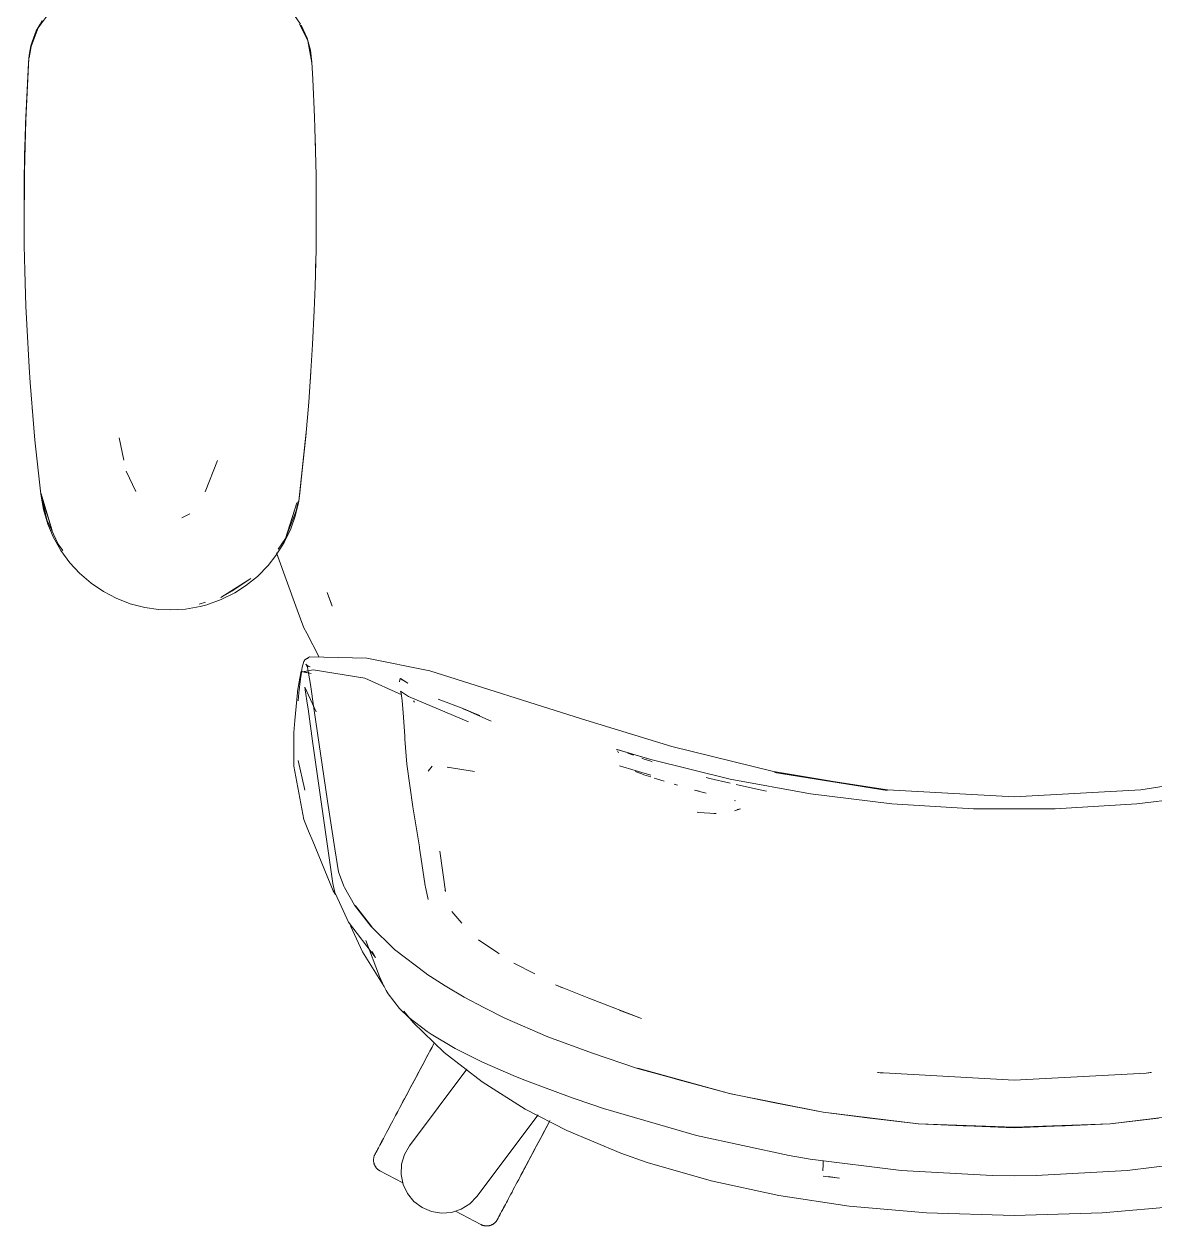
# Model space of a CAD drawing. Header units: millimetres. Extents: x 155927 to 317870, y -36033 to 97293.
# Drawn here: x 222678.1 to 223053.3, y 16368 to 16766.6 of the extents above; entities that cross this region are included whole.
import ezdxf

# ---------------------------------------------------------------- set-up
doc = ezdxf.new("R2010")
doc.units = ezdxf.units.MM
doc.header["$MEASUREMENT"] = 0
doc.layers.add('G-IMPT', color=8, linetype='CONTINUOUS', lineweight=9)
doc.layers.add('I-FURN', color=8, linetype='CONTINUOUS', lineweight=9)

msp = doc.modelspace()

# ---------------------------------------------------------------- linework, layer by layer
at = {"layer": 'G-IMPT'}
for p, q in [((222683.76, 16766.6), (222687.04, 16771.01)), ((222682.2, 16764.36), (222683.48, 16766.6)), ((222682.87, 16765.39), (222683.76, 16766.6)), ((222683.48, 16766.6), (222684.16, 16767.79)), ((222769.83, 16766.6), (222767.87, 16769.45)), ((222770.16, 16765.33), (222769.53, 16766.6)), ((222770.08, 16766.23), (222772.06, 16761.91)), ((222680.46, 16759.19), (222682.87, 16765.39)), ((222682.2, 16764.36), (222680.81, 16760.72)), ((222770.16, 16765.33), (222772.26, 16761.07)), ((222773.13, 16757.95), (222772.06, 16761.91)), ((222680.46, 16759.19), (222679.87, 16755.34)), ((222680.44, 16759.37), (222680, 16756.97)), ((222680.44, 16759.37), (222680.81, 16760.72)), ((222772.26, 16761.07), (222773.63, 16753.72)), ((222773.63, 16753.95), (222773.13, 16757.95)), ((222678.65, 16733.54), (222679.74, 16755.33)), ((222678.65, 16733.54), (222679.63, 16753.72)), ((222678.69, 16734.75), (222679.74, 16755.33)), ((222679.55, 16751.49), (222679.63, 16753.72)), ((222679.74, 16755.33), (222679.63, 16753.72)), ((222679.74, 16755.33), (222680, 16756.97)), ((222773.91, 16748.28), (222773.63, 16753.95)), ((222773.91, 16748.28), (222774.53, 16735.72)), ((222678.19, 16713.36), (222678.69, 16734.75)), ((222678.35, 16723.19), (222678.69, 16734.75)), ((222678.69, 16734.75), (222678.65, 16733.54)), ((222774.65, 16732.18), (222774.53, 16735.72)), ((222678.19, 16713.36), (222678.65, 16733.54)), ((222775.03, 16716.51), (222774.65, 16732.18)), ((222774.71, 16728.78), (222774.85, 16725.45)), ((222678.35, 16723.19), (222678.15, 16703.97)), ((222678.19, 16713.36), (222678.35, 16723.19)), ((222678.24, 16693.17), (222678.35, 16723.19)), ((222774.85, 16723.23), (222774.85, 16725.45)), ((222678.21, 16715.39), (222678.28, 16717.3)), ((222678.23, 16712.87), (222678.21, 16715.39)), ((222775.03, 16716.51), (222775.08, 16712)), ((222678.24, 16693.17), (222678.19, 16713.36)), ((222775.08, 16712), (222775.07, 16697.28)), ((222678.24, 16693.17), (222678.15, 16703.97)), ((222775, 16691.81), (222775.07, 16697.28)), ((222678.24, 16693.17), (222678.4, 16684.75)), ((222775, 16691.81), (222774.71, 16679.5)), ((222774.87, 16685.03), (222774.87, 16687.11)), ((222678.79, 16672.99), (222678.4, 16684.75)), ((222774.79, 16683.38), (222774.87, 16685.03)), ((222678.54, 16679.81), (222678.53, 16681.31)), ((222678.65, 16677.88), (222678.54, 16679.81)), ((222774.41, 16671.63), (222774.71, 16679.5)), ((222678.79, 16672.99), (222679.04, 16666.97)), ((222774.41, 16671.63), (222773.87, 16660.32)), ((222679.85, 16652.83), (222679.04, 16666.97)), ((222773.31, 16651.45), (222773.87, 16660.32)), ((222680.18, 16647.74), (222679.85, 16652.83)), ((222773.31, 16651.45), (222772.58, 16641.16)), ((222773.18, 16649.41), (222773.27, 16651.31)), ((222680.18, 16647.74), (222681.43, 16632.69)), ((222773.18, 16649.41), (222773.04, 16647.99)), ((222680.83, 16639.56), (222681, 16637.88)), ((222771.6, 16629.76), (222772.58, 16641.16)), ((222681.43, 16632.69), (222681.77, 16628.56)), ((222769.25, 16608.33), (222771.7, 16631.28)), ((222771.7, 16631.28), (222769.58, 16611.14)), ((222681.77, 16628.56), (222683.68, 16610.63)), ((222709.65, 16629.35), (222711.22, 16621.91)), ((222769.25, 16608.33), (222771.6, 16629.76)), ((222715.25, 16611.51), (222711.98, 16618.3)), ((222742.35, 16621.85), (222738.2, 16611.42)), ((222683.68, 16611.14), (222687.51, 16598.68)), ((222683.68, 16611.14), (222684.6, 16607.83)), ((222683.68, 16610.63), (222684.57, 16605.59)), ((222685.72, 16602.17), (222683.81, 16610.58)), ((222769.25, 16608.33), (222769.58, 16611.14)), ((222687.51, 16598.68), (222684.6, 16607.83)), ((222764.85, 16595.98), (222768.66, 16607.83)), ((222765.75, 16598.68), (222768.66, 16607.83)), ((222769.25, 16608.33), (222768.09, 16603.37)), ((222769.03, 16608.25), (222768.45, 16605.2)), ((222686.04, 16600.72), (222684.57, 16605.59)), ((222730.46, 16602.88), (222732.68, 16603.9)), ((222732.68, 16603.9), (222733.13, 16604.19)), ((222768.45, 16605.2), (222764.85, 16595.98)), ((222766.64, 16599.23), (222768.09, 16603.37)), ((222685.72, 16602.17), (222689.46, 16594.11)), ((222687.85, 16596.49), (222686.04, 16600.72)), ((222764.45, 16594.65), (222766.64, 16599.23)), ((222764.85, 16595.98), (222765.75, 16598.68)), ((222687.85, 16596.49), (222690.36, 16592.04)), ((222764.45, 16594.65), (222761.72, 16590.33)), ((222764.85, 16595.98), (222762.42, 16592.4)), ((222691.05, 16592), (222689.46, 16594.11)), ((222693.36, 16587.96), (222690.36, 16592.04)), ((222759.1, 16587.02), (222761.72, 16590.33)), ((222761.84, 16591.22), (222768.79, 16572.28)), ((222693.36, 16587.96), (222696.52, 16584.52)), ((222755.55, 16583.41), (222759.1, 16587.02)), ((222700.36, 16581.2), (222696.52, 16584.52)), ((222743.42, 16576.36), (222753.37, 16582.69)), ((222747.1, 16578.53), (222753.37, 16582.69)), ((222755.55, 16583.41), (222751.58, 16580.23)), ((222704.53, 16578.37), (222700.36, 16581.2)), ((222704.53, 16578.37), (222708.69, 16576.18)), ((222743.42, 16576.36), (222747.1, 16578.53)), ((222748.03, 16577.96), (222751.58, 16580.23)), ((222708.69, 16576.18), (222713.4, 16574.35)), ((222718.27, 16573.09), (222713.4, 16574.35)), ((222738.31, 16574.81), (222736.28, 16574.19)), ((222743.52, 16575.72), (222738.75, 16574.01)), ((222743.52, 16575.72), (222748.03, 16577.96)), ((222780.38, 16573.59), (222778.75, 16578.05)), ((222778.75, 16578.05), (222780.12, 16574.17)), ((222718.27, 16573.09), (222722.78, 16572.44)), ((222726.63, 16572.27), (222722.78, 16572.44)), ((222726.63, 16572.27), (222731.67, 16572.56)), ((222731.67, 16572.56), (222736.62, 16573.44)), ((222736.62, 16573.44), (222738.75, 16574.01)), ((222768.79, 16572.28), (222770.98, 16566.31)), ((222780.38, 16573.59), (222780.12, 16574.17)), ((222771.9, 16564.55), (222770.98, 16566.31)), ((222776.04, 16556.65), (222771.9, 16564.55)), ((222771, 16555.19), (222770.45, 16553.33)), ((222771, 16555.19), (222771.32, 16555.73)), ((222771.32, 16555.73), (222771.82, 16556.11)), ((222772.86, 16556.71), (222771.82, 16556.11)), ((222772.44, 16556.23), (222771.82, 16556.11)), ((222771.82, 16556.11), (222771.89, 16556.13)), ((222772.44, 16556.23), (222771.89, 16556.13)), ((222791.84, 16556.33), (222772.86, 16556.71)), ((222791.84, 16556.33), (222812.8, 16552.13)), ((222769.66, 16549.64), (222770.1, 16551.96)), ((222769.92, 16550.05), (222770.45, 16553.33)), ((222773.38, 16551.24), (222770.1, 16551.96)), ((222770.51, 16551.73), (222774.09, 16552.41)), ((222773.38, 16551.24), (222770.51, 16551.73)), ((222772.04, 16553.84), (222771.65, 16554.34)), ((222772.21, 16553.25), (222771.65, 16554.34)), ((222772.21, 16553.25), (222772.04, 16553.87)), ((222772.04, 16553.87), (222773.15, 16547.6)), ((222772.04, 16553.84), (222772.59, 16553.52)), ((222773.08, 16553.44), (222772.59, 16553.52)), ((222791.14, 16549.7), (222774.09, 16552.41)), ((222863.04, 16536.14), (222812.8, 16552.13)), ((222768.85, 16545.39), (222769.66, 16549.64)), ((222769.84, 16549.44), (222769.32, 16544.75)), ((222769.92, 16550.05), (222769.84, 16549.44)), ((222771.24, 16546.63), (222775.1, 16538.5)), ((222771.24, 16546.63), (222771.38, 16545.76)), ((222773.15, 16547.6), (222774.26, 16539.75)), ((222791.14, 16549.7), (222803.49, 16544.09)), ((222802.65, 16548.46), (222802.67, 16548.62)), ((222802.67, 16548.62), (222802.95, 16549.49)), ((222802.97, 16549.56), (222802.95, 16549.49)), ((222805.43, 16547.97), (222802.95, 16549.49)), ((222802.95, 16549.49), (222805.42, 16548.01)), ((222802.97, 16549.56), (222805.43, 16547.97)), ((222768.81, 16544.92), (222768, 16535.6)), ((222768.81, 16544.92), (222768.85, 16545.39)), ((222769.32, 16544.75), (222769.11, 16542.16)), ((222772.22, 16540.74), (222771.38, 16545.76)), ((222803.26, 16544.63), (222802.97, 16545.35)), ((222802.97, 16545.35), (222805.64, 16543.59)), ((222803.26, 16544.63), (222803.26, 16544.62)), ((222803.56, 16542.24), (222803.26, 16544.62)), ((222805.64, 16543.59), (222825.62, 16535.16)), ((222823.98, 16539.45), (222815.51, 16542.71)), ((222772.22, 16540.74), (222772.43, 16539.44)), ((222773.87, 16528.78), (222772.43, 16539.44)), ((222774.26, 16539.75), (222778.82, 16508.87)), ((222803.56, 16542.24), (222803.57, 16542.16)), ((222803.86, 16538.28), (222803.57, 16542.16)), ((222807.36, 16542.14), (222807.63, 16541.7)), ((222828.88, 16537.44), (222823.78, 16539.46)), ((222823.78, 16539.46), (222829.33, 16537.26)), ((222823.98, 16539.45), (222828.88, 16537.44)), ((222826.36, 16538.43), (222833.07, 16535.38)), ((222768, 16535.6), (222767.66, 16531.64)), ((222804.42, 16530.42), (222803.86, 16538.28)), ((222893.01, 16526.96), (222863.04, 16536.14)), ((222767.66, 16527.47), (222767.66, 16531.64)), ((222767.69, 16520.5), (222767.66, 16527.47)), ((222773.87, 16528.78), (222780.55, 16481.57)), ((222804.49, 16529.44), (222804.42, 16530.42)), ((222805.11, 16521.19), (222804.49, 16529.44)), ((222893.01, 16526.96), (222926.7, 16518.65)), ((222874.84, 16526), (222874.6, 16525.87)), ((222886.06, 16522.73), (222874.84, 16526)), ((222875.38, 16524.91), (222874.99, 16525.52)), ((222875.38, 16524.91), (222875.23, 16525.12)), ((222886.06, 16522.73), (222875.24, 16525.85)), ((222875.53, 16525.79), (222875.24, 16525.85)), ((222886.06, 16522.73), (222875.53, 16525.79)), ((222879.31, 16524.46), (222878.24, 16524.86)), ((222880.28, 16524.11), (222879.31, 16524.46)), ((222883.03, 16523.12), (222883.84, 16522.84)), ((222886.06, 16522.1), (222883.84, 16522.84)), ((222912.38, 16516.18), (222886.06, 16522.73)), ((222767.69, 16520.5), (222770.93, 16502.81)), ((222769.1, 16522.37), (222771.14, 16513.06)), ((222805.11, 16521.19), (222805.12, 16521.11)), ((222807.15, 16507.04), (222805.12, 16521.11)), ((222813.5, 16520.45), (222812.22, 16518.81)), ((222818.45, 16520.1), (222827.61, 16518.7)), ((222818.45, 16520.1), (222818.8, 16520.06)), ((222886.07, 16517.54), (222875.64, 16520.57)), ((222880.88, 16518.66), (222883.05, 16517.9)), ((222886.06, 16522.1), (222886.52, 16521.95)), ((222926.7, 16518.65), (222964.44, 16512.39)), ((223086.5, 16518.65), (223048.58, 16512.65)), ((222883.77, 16517.65), (222883.05, 16517.9)), ((222883.77, 16517.65), (222886.07, 16516.88)), ((222887.2, 16516.5), (222887.98, 16516.25)), ((222887.98, 16516.25), (222890.48, 16515.46)), ((222905.64, 16516.42), (222904.36, 16516.76)), ((222912.39, 16514.86), (222905.64, 16516.42)), ((222912.38, 16516.18), (222939.05, 16511.25)), ((222964.61, 16512.65), (222927.07, 16518.38)), ((222964.44, 16512.39), (222927.07, 16518.38)), ((222771.14, 16513.06), (222771.29, 16512.49)), ((222893.77, 16514.47), (222894.89, 16514.14)), ((222900.56, 16512.56), (222904.42, 16511.57)), ((222900.56, 16512.56), (222902.09, 16512.17)), ((222921.79, 16512.7), (222914.37, 16514.41)), ((222924.42, 16512.23), (222921.79, 16512.7)), ((222939.05, 16511.25), (222965.97, 16507.95)), ((222964.61, 16512.65), (223006.6, 16510.29)), ((223048.58, 16512.65), (223006.6, 16510.29)), ((223074.15, 16511.25), (223047.23, 16507.95)), ((222778.82, 16508.87), (222781.21, 16493.11)), ((222807.15, 16507.04), (222809.27, 16493.69)), ((222914.18, 16508.97), (222913.77, 16509.1)), ((222993.04, 16506.3), (222965.97, 16507.95)), ((223020.16, 16506.3), (223047.23, 16507.95)), ((222770.93, 16502.81), (222772.52, 16498.95)), ((222901.91, 16505.14), (222901.43, 16505.18)), ((222905.62, 16504.87), (222901.91, 16505.14)), ((222905.62, 16504.87), (222906.99, 16504.77)), ((222907.69, 16504.76), (222906.99, 16504.77)), ((222915.78, 16506.3), (222913.84, 16505.61)), ((222915.78, 16506.3), (222914.74, 16506.08)), ((223020.16, 16506.3), (222993.04, 16506.3)), ((222773.91, 16495.58), (222772.52, 16498.95)), ((222780.71, 16479.13), (222773.91, 16495.58)), ((222782.51, 16485.43), (222781.21, 16493.11)), ((222809.27, 16493.69), (222809.35, 16493.18)), ((222809.44, 16492.57), (222809.35, 16493.18)), ((222809.44, 16492.57), (222811.25, 16480.84)), ((222816.12, 16492.27), (222817.9, 16478.91)), ((222782.51, 16485.43), (222784.26, 16480.64)), ((222780.55, 16481.57), (222781.19, 16478.57)), ((222781.48, 16477.96), (222780.71, 16479.13)), ((222784.48, 16480.22), (222784.26, 16480.64)), ((222787.76, 16474.39), (222784.48, 16480.22)), ((222811.25, 16480.84), (222811.32, 16480.38)), ((222811.74, 16478.39), (222811.32, 16480.38)), ((222817.9, 16478.91), (222817.76, 16479.38)), ((222782.76, 16475.21), (222781.19, 16478.57)), ((222782.76, 16475.21), (222785.8, 16468.69)), ((222812.2, 16476.23), (222811.74, 16478.39)), ((222787.76, 16474.39), (222793.18, 16467.42)), ((222793.49, 16467.21), (222788.09, 16474.16)), ((222788.09, 16474.16), (222790.68, 16470.78)), ((222793.49, 16467.21), (222790.68, 16470.78)), ((222823.4, 16468.41), (222820.07, 16472.32)), ((222794.74, 16456.98), (222785.8, 16468.69)), ((222786.47, 16467.5), (222790.45, 16458.87)), ((222801.08, 16459.69), (222793.18, 16467.42)), ((222830.04, 16462.14), (222828.93, 16462.89)), ((222790.45, 16458.87), (222797.57, 16447.42)), ((222791.51, 16462.64), (222796.02, 16450.73)), ((222794.74, 16456.98), (222793.58, 16459.01)), ((222801.08, 16459.69), (222811.52, 16451.66)), ((222830.04, 16462.14), (222835.17, 16458.65)), ((222835.17, 16458.65), (222835.75, 16458.25)), ((222840.64, 16455.11), (222847.61, 16451.57)), ((222797.09, 16448.5), (222796.02, 16450.73)), ((222811.78, 16451.5), (222811.52, 16451.66)), ((222817.87, 16447.61), (222811.78, 16451.5)), ((222798.26, 16446.07), (222797.09, 16448.5)), ((222817.87, 16447.61), (222824.1, 16443.85)), ((222863.81, 16444.22), (222854.48, 16447.94)), ((222854.48, 16447.94), (222856.72, 16446.94)), ((222798.88, 16444.93), (222798.26, 16446.07)), ((222798.88, 16444.93), (222802.74, 16440.07)), ((222830.89, 16440.28), (222824.1, 16443.85)), ((222865.53, 16443.55), (222863.81, 16444.22)), ((222882.98, 16436.84), (222865.53, 16443.55)), ((222802.74, 16440.07), (222805.76, 16437.17)), ((222807.18, 16435.5), (222804.18, 16439.17)), ((222830.89, 16440.28), (222837.62, 16436.89)), ((222882.98, 16436.84), (222875.55, 16439.56)), ((222805.76, 16437.17), (222811.9, 16432.46)), ((222807.18, 16435.5), (222817.48, 16425.54)), ((222851.85, 16430.71), (222837.62, 16436.89)), ((222811.9, 16432.46), (222813.19, 16431.59)), ((222821.18, 16426.86), (222813.19, 16431.59)), ((222821.78, 16426.55), (222821.18, 16426.86)), ((222866.72, 16425.25), (222851.85, 16430.71)), ((222830.08, 16415.74), (222817.48, 16425.54)), ((222821.78, 16426.55), (222829.79, 16422.55)), ((222866.72, 16425.25), (222881.64, 16420.25)), ((222830.24, 16422.33), (222829.79, 16422.55)), ((222830.24, 16422.33), (222841.19, 16417.56)), ((222912.14, 16411.86), (222881.64, 16420.25)), ((222894.89, 16416.51), (222881.73, 16420.29)), ((222912.14, 16411.86), (222881.73, 16420.29)), ((223006.6, 16416.36), (222961.26, 16418.86)), ((222961.26, 16418.86), (222962.87, 16418.63)), ((222961.32, 16418.9), (222961.56, 16418.86)), ((222962.87, 16418.63), (222961.56, 16418.86)), ((223050.32, 16418.63), (223052.1, 16418.89)), ((223050.32, 16418.63), (223051.63, 16418.86)), ((223051.88, 16418.9), (223051.63, 16418.86)), ((222844.37, 16406.76), (222830.08, 16415.74)), ((222841.19, 16417.56), (222844.87, 16416.08)), ((222859.95, 16410.48), (222844.87, 16416.08)), ((222894.89, 16416.51), (222912.14, 16411.86)), ((223006.6, 16416.3), (223050.32, 16418.63)), ((223006.6, 16416.36), (223050.32, 16418.63)), ((222943.27, 16405.69), (222912.02, 16411.9)), ((222912.02, 16411.9), (222943.19, 16405.69)), ((222912.14, 16411.86), (222927.16, 16408.78)), ((222859.95, 16410.48), (222866.77, 16408.14)), ((222870.37, 16406.95), (222866.77, 16408.14)), ((222870.37, 16406.95), (222901.2, 16398)), ((222943.27, 16405.69), (222927.16, 16408.78)), ((222858.15, 16399.67), (222844.37, 16406.76)), ((222974.78, 16401.86), (222943.19, 16405.69)), ((222958.74, 16403.74), (222943.27, 16405.69)), ((222974.82, 16401.9), (222943.27, 16405.69)), ((222958.74, 16403.74), (222974.82, 16401.9)), ((223038.37, 16401.9), (223069.93, 16405.69)), ((223038.37, 16401.9), (223054.45, 16403.74)), ((223038.41, 16401.86), (223070.01, 16405.69)), ((222876.13, 16392.15), (222858.15, 16399.67)), ((223006.6, 16400.53), (222974.78, 16401.86)), ((222974.82, 16401.9), (222989.71, 16401.23)), ((222974.82, 16401.9), (223006.6, 16400.76)), ((222989.71, 16401.23), (223006.6, 16400.76)), ((223038.37, 16401.9), (223006.6, 16400.76)), ((223038.41, 16401.86), (223006.6, 16400.53)), ((223023.48, 16401.23), (223006.6, 16400.76)), ((223023.48, 16401.23), (223038.37, 16401.9)), ((222931.99, 16391.34), (222901.2, 16398)), ((222876.13, 16392.15), (222884.86, 16389.08)), ((222938.91, 16390.15), (222931.99, 16391.34)), ((222884.86, 16389.08), (222906.1, 16382.91)), ((222969.08, 16386.34), (222938.91, 16390.15)), ((222943.15, 16386.26), (222943.23, 16388.36)), ((222943.27, 16389.6), (222943.23, 16388.36)), ((223044.11, 16386.34), (223074.28, 16390.15)), ((222943.15, 16386.26), (222943.15, 16386.38)), ((222943.18, 16384.5), (222948.6, 16383.85)), ((222944.83, 16384.42), (222948.6, 16383.85)), ((222999.29, 16384.72), (222969.08, 16386.34)), ((222999.29, 16384.72), (223006.6, 16384.63)), ((223013.91, 16384.72), (223006.6, 16384.63)), ((223013.91, 16384.72), (223044.11, 16386.34)), ((222906.1, 16382.91), (222928.47, 16378.09)), ((222951.88, 16374.6), (222928.47, 16378.09)), ((222977.46, 16372.34), (222951.88, 16374.6)), ((223006.6, 16371.49), (222977.46, 16372.34)), ((223035.74, 16372.34), (223006.6, 16371.49)), ((223061.31, 16374.6), (223035.74, 16372.34))]:
    msp.add_line(p, q, dxfattribs=at)
at = {"layer": 'I-FURN'}
for p, q in [((222813.25, 16426.89), (222812.76, 16425.96)), ((222812.99, 16426.39), (222813.48, 16427.32)), ((222813.74, 16427.81), (222813.25, 16426.89)), ((222813.48, 16427.32), (222813.96, 16428.22)), ((222814.22, 16428.7), (222813.74, 16427.81)), ((222811.23, 16423.09), (222810.71, 16422.11)), ((222810.95, 16422.57), (222811.47, 16423.54)), ((222811.75, 16424.06), (222811.23, 16423.09)), ((222811.47, 16423.54), (222811.98, 16424.5)), ((222812.26, 16425.02), (222811.75, 16424.06)), ((222811.98, 16424.5), (222812.49, 16425.46)), ((222812.76, 16425.96), (222812.26, 16425.02)), ((222812.49, 16425.46), (222812.99, 16426.39)), ((222806, 16394.61), (222825.07, 16419.93)), ((222809.13, 16419.13), (222808.6, 16418.13)), ((222808.84, 16418.59), (222809.37, 16419.59)), ((222809.66, 16420.13), (222809.13, 16419.13)), ((222809.37, 16419.59), (222809.9, 16420.59)), ((222810.19, 16421.13), (222809.66, 16420.13)), ((222809.9, 16420.59), (222810.43, 16421.58)), ((222810.71, 16422.11), (222810.19, 16421.13)), ((222810.43, 16421.58), (222810.95, 16422.57)), ((222806.99, 16415.12), (222806.46, 16414.12)), ((222806.7, 16414.58), (222807.24, 16415.58)), ((222807.53, 16416.12), (222806.99, 16415.12)), ((222807.24, 16415.58), (222807.77, 16416.58)), ((222808.06, 16417.13), (222807.53, 16416.12)), ((222807.77, 16416.58), (222808.31, 16417.59)), ((222808.6, 16418.13), (222808.06, 16417.13)), ((222808.31, 16417.59), (222808.84, 16418.59)), ((222804.88, 16411.14), (222804.36, 16410.17)), ((222804.6, 16410.62), (222805.12, 16411.6)), ((222805.4, 16412.13), (222804.88, 16411.14)), ((222805.12, 16411.6), (222805.65, 16412.58)), ((222805.93, 16413.12), (222805.4, 16412.13)), ((222805.65, 16412.58), (222806.17, 16413.58)), ((222806.46, 16414.12), (222805.93, 16413.12)), ((222806.17, 16413.58), (222806.7, 16414.58)), ((222802.85, 16407.32), (222802.35, 16406.39)), ((222802.58, 16406.82), (222803.07, 16407.75)), ((222803.34, 16408.25), (222802.85, 16407.32)), ((222803.07, 16407.75), (222803.58, 16408.69)), ((222803.85, 16409.21), (222803.34, 16408.25)), ((222803.58, 16408.69), (222804.08, 16409.65)), ((222804.36, 16410.17), (222803.85, 16409.21)), ((222804.08, 16409.65), (222804.6, 16410.62)), ((222800.49, 16402.89), (222800.05, 16402.06)), ((222800.25, 16402.44), (222800.7, 16403.27)), ((222800.94, 16403.73), (222800.49, 16402.89)), ((222800.7, 16403.27), (222801.15, 16404.13)), ((222801.4, 16404.6), (222800.94, 16403.73)), ((222801.15, 16404.13), (222801.62, 16405.01)), ((222801.87, 16405.49), (222801.4, 16404.6)), ((222801.62, 16405.01), (222802.09, 16405.9)), ((222802.35, 16406.39), (222801.87, 16405.49)), ((222802.09, 16405.9), (222802.58, 16406.82)), ((222848.74, 16404.83), (222828.35, 16377.77)), ((222852.09, 16401.94), (222852.6, 16402.91)), ((222798.43, 16399.01), (222798.06, 16398.32)), ((222798.81, 16399.73), (222798.43, 16399.01)), ((222799.21, 16400.48), (222798.81, 16399.73)), ((222799.63, 16401.26), (222799.21, 16400.48)), ((222800.05, 16402.06), (222799.63, 16401.26)), ((222849.99, 16398), (222850.52, 16399)), ((222850.8, 16399.53), (222850.28, 16398.54)), ((222850.52, 16399), (222851.05, 16399.99)), ((222851.33, 16400.52), (222850.8, 16399.53)), ((222851.05, 16399.99), (222851.57, 16400.97)), ((222851.85, 16401.5), (222851.33, 16400.52)), ((222851.57, 16400.97), (222852.09, 16401.94)), ((222852.36, 16402.47), (222851.85, 16401.5)), ((222796.06, 16394.56), (222796.32, 16395.04)), ((222796.46, 16395.32), (222796.2, 16394.81)), ((222796.32, 16395.04), (222796.59, 16395.56)), ((222796.75, 16395.85), (222796.46, 16395.32)), ((222796.59, 16395.56), (222796.89, 16396.11)), ((222797.05, 16396.42), (222796.75, 16395.85)), ((222796.89, 16396.11), (222797.2, 16396.69)), ((222797.37, 16397.02), (222797.05, 16396.42)), ((222797.71, 16397.65), (222797.37, 16397.02)), ((222798.06, 16398.32), (222797.71, 16397.65)), ((222847.85, 16393.98), (222848.39, 16394.99)), ((222848.68, 16395.53), (222848.14, 16394.53)), ((222848.39, 16394.99), (222848.92, 16395.99)), ((222849.21, 16396.54), (222848.68, 16395.53)), ((222848.92, 16395.99), (222849.46, 16397)), ((222849.74, 16397.54), (222849.21, 16396.54)), ((222849.46, 16397), (222849.99, 16398)), ((222850.28, 16398.54), (222849.74, 16397.54)), ((222794.19, 16390.78), (222794.23, 16390.93)), ((222794.23, 16390.93), (222794.28, 16391.09)), ((222794.28, 16391.09), (222794.33, 16391.24)), ((222794.33, 16391.24), (222794.39, 16391.39)), ((222794.39, 16391.39), (222794.46, 16391.53)), ((222794.46, 16391.53), (222794.53, 16391.68)), ((222794.53, 16391.68), (222794.55, 16391.72)), ((222794.58, 16391.77), (222794.55, 16391.72)), ((222794.55, 16391.72), (222794.56, 16391.74)), ((222794.55, 16391.72), (222794.55, 16391.72)), ((222794.56, 16391.74), (222794.59, 16391.8)), ((222794.62, 16391.85), (222794.58, 16391.77)), ((222794.59, 16391.8), (222794.65, 16391.9)), ((222794.68, 16391.97), (222794.62, 16391.85)), ((222794.65, 16391.9), (222794.72, 16392.04)), ((222794.77, 16392.13), (222794.68, 16391.97)), ((222794.72, 16392.04), (222794.82, 16392.22)), ((222794.88, 16392.33), (222794.77, 16392.13)), ((222794.82, 16392.22), (222794.93, 16392.44)), ((222795.01, 16392.57), (222794.88, 16392.33)), ((222794.93, 16392.44), (222795.07, 16392.7)), ((222795.15, 16392.85), (222795.01, 16392.57)), ((222795.07, 16392.7), (222795.23, 16392.99)), ((222795.32, 16393.17), (222795.15, 16392.85)), ((222795.23, 16392.99), (222795.41, 16393.33)), ((222795.51, 16393.53), (222795.32, 16393.17)), ((222795.41, 16393.33), (222795.61, 16393.7)), ((222795.72, 16393.92), (222795.51, 16393.53)), ((222795.61, 16393.7), (222795.82, 16394.11)), ((222795.95, 16394.35), (222795.72, 16393.92)), ((222795.82, 16394.11), (222796.06, 16394.56)), ((222796.2, 16394.81), (222795.95, 16394.35)), ((222803.36, 16388.45), (222804.31, 16391.69)), ((222804.31, 16391.69), (222806, 16394.61)), ((222845.74, 16390), (222846.26, 16390.99)), ((222846.55, 16391.52), (222846.02, 16390.53)), ((222846.26, 16390.99), (222846.79, 16391.98)), ((222847.08, 16392.52), (222846.55, 16391.52)), ((222846.79, 16391.98), (222847.32, 16392.98)), ((222847.61, 16393.52), (222847.08, 16392.52)), ((222847.32, 16392.98), (222847.85, 16393.98)), ((222848.14, 16394.53), (222847.61, 16393.52)), ((222794.08, 16389.98), (222794.09, 16390.14)), ((222794.08, 16389.82), (222794.08, 16389.98)), ((222794.08, 16389.66), (222794.08, 16389.82)), ((222794.09, 16389.49), (222794.08, 16389.66)), ((222794.09, 16390.14), (222794.11, 16390.3)), ((222794.11, 16389.33), (222794.09, 16389.49)), ((222794.11, 16390.3), (222794.13, 16390.46)), ((222794.13, 16389.18), (222794.11, 16389.33)), ((222794.13, 16390.46), (222794.16, 16390.62)), ((222794.16, 16389.02), (222794.13, 16389.18)), ((222794.16, 16390.62), (222794.19, 16390.78)), ((222794.2, 16388.86), (222794.16, 16389.02)), ((222794.24, 16388.7), (222794.2, 16388.86)), ((222794.29, 16388.55), (222794.24, 16388.7)), ((222794.34, 16388.4), (222794.29, 16388.55)), ((222794.4, 16388.25), (222794.34, 16388.4)), ((222794.47, 16388.1), (222794.4, 16388.25)), ((222794.54, 16387.96), (222794.47, 16388.1)), ((222794.62, 16387.82), (222794.54, 16387.96)), ((222794.7, 16387.68), (222794.62, 16387.82)), ((222794.79, 16387.54), (222794.7, 16387.68)), ((222794.88, 16387.41), (222794.79, 16387.54)), ((222794.98, 16387.28), (222794.88, 16387.41)), ((222795.09, 16387.16), (222794.98, 16387.28)), ((222795.19, 16387.04), (222795.09, 16387.16)), ((222795.31, 16386.93), (222795.19, 16387.04)), ((222803.22, 16385.08), (222803.36, 16388.45)), ((222843.69, 16386.15), (222844.19, 16387.09)), ((222844.47, 16387.61), (222843.96, 16386.66)), ((222844.19, 16387.09), (222844.7, 16388.05)), ((222844.98, 16388.57), (222844.47, 16387.61)), ((222844.7, 16388.05), (222845.22, 16389.02)), ((222845.5, 16389.55), (222844.98, 16388.57)), ((222845.22, 16389.02), (222845.74, 16390)), ((222846.02, 16390.53), (222845.5, 16389.55)), ((222795.43, 16386.82), (222795.31, 16386.93)), ((222795.55, 16386.71), (222795.43, 16386.82)), ((222795.67, 16386.61), (222795.55, 16386.71)), ((222795.81, 16386.52), (222795.67, 16386.61)), ((222795.94, 16386.43), (222795.81, 16386.52)), ((222796.08, 16386.35), (222795.94, 16386.43)), ((222796.22, 16386.27), (222796.08, 16386.35)), ((222796.22, 16386.27), (222803.8, 16382.24)), ((222803.89, 16381.78), (222803.22, 16385.08)), ((222841.77, 16382.53), (222842.23, 16383.41)), ((222842.23, 16383.41), (222842.71, 16384.31)), ((222842.97, 16384.8), (222842.49, 16383.89)), ((222842.71, 16384.31), (222843.2, 16385.22)), ((222843.46, 16385.72), (222842.97, 16384.8)), ((222843.2, 16385.22), (222843.69, 16386.15)), ((222843.96, 16386.66), (222843.46, 16385.72)), ((222805.34, 16378.73), (222803.89, 16381.78)), ((222839.61, 16378.48), (222840.02, 16379.24)), ((222840.02, 16379.24), (222840.44, 16380.03)), ((222840.44, 16380.03), (222840.87, 16380.84)), ((222840.87, 16380.84), (222841.31, 16381.68)), ((222841.31, 16381.68), (222841.77, 16382.53)), ((222807.47, 16376.11), (222805.34, 16378.73)), ((222810.16, 16374.08), (222807.47, 16376.11)), ((222826.01, 16375.34), (222823.15, 16373.54)), ((222828.35, 16377.77), (222826.01, 16375.34)), ((222837.5, 16374.51), (222837.81, 16375.1)), ((222837.81, 16375.1), (222838.14, 16375.71)), ((222838.14, 16375.71), (222838.48, 16376.36)), ((222838.48, 16376.36), (222838.84, 16377.04)), ((222838.84, 16377.04), (222839.22, 16377.75)), ((222839.22, 16377.75), (222839.61, 16378.48)), ((222813.26, 16372.76), (222810.16, 16374.08)), ((222816.59, 16372.21), (222813.26, 16372.76)), ((222819.95, 16372.48), (222816.59, 16372.21)), ((222823.15, 16373.54), (222819.95, 16372.48)), ((222821.31, 16372.93), (222829.72, 16368.46)), ((222835.55, 16370.84), (222835.69, 16371.1)), ((222835.77, 16371.26), (222835.62, 16370.98)), ((222835.69, 16371.1), (222835.85, 16371.4)), ((222835.94, 16371.57), (222835.77, 16371.26)), ((222835.85, 16371.4), (222836.02, 16371.73)), ((222836.13, 16371.93), (222835.94, 16371.57)), ((222836.02, 16371.73), (222836.22, 16372.11)), ((222836.34, 16372.32), (222836.13, 16371.93)), ((222836.22, 16372.11), (222836.44, 16372.52)), ((222836.57, 16372.75), (222836.34, 16372.32)), ((222836.44, 16372.52), (222836.68, 16372.96)), ((222836.81, 16373.22), (222836.57, 16372.75)), ((222836.68, 16372.96), (222836.93, 16373.44)), ((222837.08, 16373.72), (222836.81, 16373.22)), ((222836.93, 16373.44), (222837.21, 16373.96)), ((222837.36, 16374.25), (222837.08, 16373.72)), ((222837.21, 16373.96), (222837.5, 16374.51)), ((222837.67, 16374.82), (222837.36, 16374.25)), ((222829.75, 16368.44), (222829.72, 16368.46)), ((222829.9, 16368.36), (222829.75, 16368.44)), ((222830.05, 16368.3), (222829.9, 16368.36)), ((222830.2, 16368.24), (222830.05, 16368.3)), ((222830.35, 16368.19), (222830.2, 16368.24)), ((222830.5, 16368.14), (222830.35, 16368.19)), ((222830.66, 16368.1), (222830.5, 16368.14)), ((222830.82, 16368.06), (222830.66, 16368.1)), ((222830.97, 16368.03), (222830.82, 16368.06)), ((222831.13, 16368.01), (222830.97, 16368.03)), ((222831.29, 16368), (222831.13, 16368.01)), ((222831.46, 16367.99), (222831.29, 16368)), ((222831.62, 16367.98), (222831.46, 16367.99)), ((222831.78, 16367.99), (222831.62, 16367.98)), ((222831.94, 16368), (222831.78, 16367.99)), ((222832.1, 16368.01), (222831.94, 16368)), ((222832.26, 16368.04), (222832.1, 16368.01)), ((222832.42, 16368.07), (222832.26, 16368.04)), ((222832.57, 16368.1), (222832.42, 16368.07)), ((222832.73, 16368.14), (222832.57, 16368.1)), ((222832.88, 16368.19), (222832.73, 16368.14)), ((222833.04, 16368.25), (222832.88, 16368.19)), ((222833.19, 16368.31), (222833.04, 16368.25)), ((222833.33, 16368.37), (222833.19, 16368.31)), ((222833.48, 16368.44), (222833.33, 16368.37)), ((222833.62, 16368.52), (222833.48, 16368.44)), ((222833.76, 16368.6), (222833.62, 16368.52)), ((222833.89, 16368.69), (222833.76, 16368.6)), ((222834.02, 16368.79), (222833.89, 16368.69)), ((222834.15, 16368.89), (222834.02, 16368.79)), ((222834.27, 16368.99), (222834.15, 16368.89)), ((222834.39, 16369.1), (222834.27, 16368.99)), ((222834.51, 16369.21), (222834.39, 16369.1)), ((222834.62, 16369.33), (222834.51, 16369.21)), ((222834.72, 16369.45), (222834.62, 16369.33)), ((222834.82, 16369.58), (222834.72, 16369.45)), ((222834.91, 16369.71), (222834.82, 16369.58)), ((222835, 16369.84), (222834.91, 16369.71)), ((222835.09, 16369.98), (222835, 16369.84)), ((222835.17, 16370.12), (222835.09, 16369.98)), ((222835.19, 16370.17), (222835.17, 16370.13)), ((222835.17, 16370.12), (222835.18, 16370.14)), ((222835.17, 16370.13), (222835.17, 16370.12)), ((222835.18, 16370.14), (222835.21, 16370.2)), ((222835.24, 16370.25), (222835.19, 16370.17)), ((222835.21, 16370.2), (222835.26, 16370.3)), ((222835.3, 16370.37), (222835.24, 16370.25)), ((222835.26, 16370.3), (222835.34, 16370.44)), ((222835.39, 16370.54), (222835.3, 16370.37)), ((222835.34, 16370.44), (222835.43, 16370.62)), ((222835.49, 16370.74), (222835.39, 16370.54)), ((222835.43, 16370.62), (222835.55, 16370.84)), ((222835.62, 16370.98), (222835.49, 16370.74))]:
    msp.add_line(p, q, dxfattribs=at)

doc.saveas('drawing.dxf')
